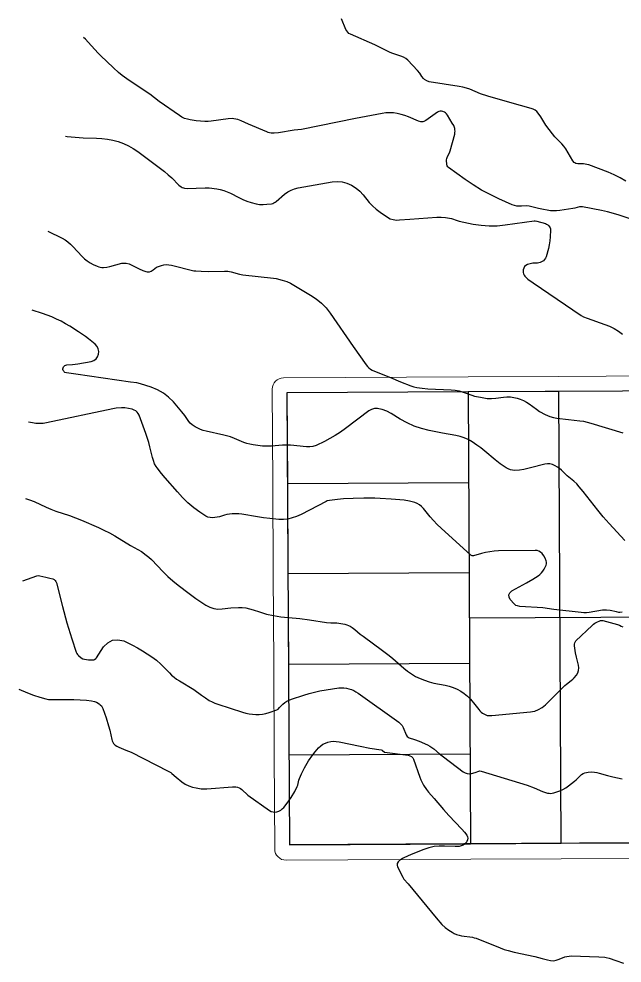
# Model space of a CAD drawing. Header units: centimetres. Extents: x 0 to 1311401, y -389375 to 85618.
# Drawn here: x 637486 to 645462, y -198451 to -185965 of the extents above; entities that cross this region are included whole.
import ezdxf

# ---------------------------------------------------------------- set-up
doc = ezdxf.new("R2010")
doc.units = ezdxf.units.CM
doc.header["$LTSCALE"] = 4
for name, color, linetype in [('04', 254, 'Continuous'), ('CURVAS-INTERMEDIARIAS', 39, 'Continuous'), ('CURVAS-MESTRA', 34, 'Continuous')]:
    doc.layers.add(name, color=color, linetype=linetype)
doc.layers.add('K-ALINHAMENTO', color=10, linetype='Continuous', lineweight=9)
doc.layers.add('P-MEIOFIO', color=171, linetype='Continuous', lineweight=9)

msp = doc.modelspace()

# ---------------------------------------------------------------- linework, layer by layer
at = {"layer": '04'}
for points in [[(646048.281, -193871.433), (645666.395, -196860.982), (641066.966, -196886.061), (641034.36, -190906.305), (643426.263, -190893.263), (646485.587, -190876.581)], [(643426.274, -190897.476), (643458.88, -196877.232)], [(644654.831, -196870.711), (644624.811, -190890.941)], [(641040.893, -192106.469), (643432.796, -192093.427)], [(643439.317, -193289.378), (641047.414, -193302.421)], [(646048.293, -193875.646), (643442.577, -193887.354)], [(641053.935, -194498.372), (643445.838, -194485.33)], [(641060.457, -195694.323), (643452.359, -195681.281)]]:
    msp.add_lwpolyline(points, dxfattribs=at)
at = {"layer": 'CURVAS-INTERMEDIARIAS'}
for points, elevation in [([(645593.906, -188617.994), (645422.676, -188559.825), (645346.161, -188537.139), (645268.763, -188517.645), (645190.777, -188500.292), (644936.246, -188449.592), (644918.473, -188448.863), (644900.65, -188450.811), (644836.661, -188468.739), (644808.393, -188474.068), (644638.084, -188498), (644596.337, -188501.955), (644554.618, -188503.402), (644512.943, -188501.096), (644471.284, -188496.29), (644420.539, -188487.506), (644356.572, -188473.269), (644233.793, -188440.092), (644193.253, -188437.895), (644130.363, -188442.08), (644099.32, -188442.134), (644068.772, -188439.228), (644038.986, -188431.872), (644009.704, -188421.568), (643831.475, -188343.57), (643715.54, -188288.316), (643602.326, -188228.316), (643493.202, -188161.155), (643386.8, -188089.247), (643164.976, -187928.684), (643157.619, -187922.095), (643149.603, -187909.689), (643146.04, -187895.45), (643141.377, -187828.347), (643142.433, -187810.775), (643152.005, -187786), (643180.89, -187734.802), (643189.075, -187711.392), (643248.631, -187487.331), (643251.996, -187468.615), (643253.341, -187449.921), (643251.65, -187431.254), (643247.938, -187412.61), (643234.885, -187376.389), (643217.065, -187342.277), (643153.085, -187237.674), (643141.112, -187222.054), (643127.461, -187208.496), (643111.322, -187198.036), (643093.514, -187189.649), (643074.76, -187186.104), (643056.503, -187186.015), (643038.977, -187191.13), (643021.927, -187199.707), (642866.258, -187309.49), (642841.066, -187321.814), (642827.443, -187324.568), (642813.292, -187325.623), (642798.909, -187324.426), (642771.031, -187318.152), (642636.927, -187260.961), (642588.699, -187243.49), (642539.487, -187229.039), (642489.619, -187216.606), (642439.194, -187208.833), (642388.724, -187205.086), (642338.159, -187207.402), (642287.547, -187213.753), (641938.356, -187280.263), (641223.132, -187427.595), (641126.624, -187438.31), (640920.099, -187469.56), (640860.517, -187475.147), (640820.807, -187474.441), (640801.39, -187471.685), (640782.455, -187466.546), (640763.85, -187459.836), (640523.84, -187356.035), (640422.78, -187310.897), (640381.118, -187296.615), (640353.452, -187289.63), (640328.649, -187285.475), (640303.771, -187283.15), (640253.741, -187285.859), (640027.604, -187319.476), (639986.681, -187323.36), (639945.573, -187322.811), (639830.146, -187313.371), (639751.716, -187301.55), (639713.546, -187292.778), (639676.657, -187280.806), (639641.679, -187264.028), (639607.992, -187244.043), (639338.396, -187058.106), (639216.756, -186961.857), (638944.594, -186779.278), (638852.469, -186711.719), (638804.486, -186673.384), (638735.384, -186613.2), (638566.325, -186449.937), (638534.436, -186417.473), (638402.261, -186270.985), (638364.896, -186233.497), (638341.217, -186211.967)], 76841.011), ([(638100.256, -187516.601), (638125.618, -187519.741), (638231.501, -187530.206), (638337.713, -187536.749), (638509.818, -187541.892), (638583.062, -187546.288), (638655.677, -187554.693), (638727.339, -187569.084), (638798.372, -187587.484), (638867.156, -187612.411), (638933.643, -187641.869), (638996.676, -187678.119), (639057.411, -187718.911), (639410.436, -187984.917), (639458.191, -188024.872), (639507.007, -188068.631), (639601.434, -188163.178), (639629.551, -188183.797), (639644.871, -188192.383), (639661.024, -188198.924), (639677.534, -188203.808), (639711.982, -188206.937), (639947.437, -188198.27), (640003.015, -188198.502), (640100.872, -188210.94), (640148.949, -188220.286), (640195.956, -188232.901), (640241.358, -188250.418), (640285.699, -188271.215), (640394.418, -188327.731), (640447.398, -188352.12), (640501.572, -188373.731), (640556.543, -188393.491), (640621.857, -188411.575), (640668.691, -188419.09), (640716.11, -188420.095), (640763.915, -188416.752), (640824.955, -188408.212), (640841.85, -188404.258), (640857.89, -188398.464), (640872.639, -188389.888), (640886.521, -188379.479), (640999.793, -188280.797), (641039.901, -188251.141), (641083.955, -188227.779), (641130.892, -188210.431), (641179.532, -188198.729), (641628.571, -188118.29), (641695.497, -188113.654), (641760.795, -188118.164), (641823.672, -188136.385), (641884.922, -188163.741), (641945.524, -188203.991), (641995.13, -188244.075), (642039.099, -188290.263), (642119.161, -188391.36), (642162.336, -188438.83), (642210.469, -188481.236), (642261.928, -188520.284), (642360.57, -188586.857), (642397.106, -188606.669), (642436.772, -188619.083), (642478.207, -188624.607), (642520.008, -188623.926), (642653.274, -188612.611), (643013.707, -188586.863), (643069.537, -188585.347), (643127.092, -188588.923), (643180.087, -188598.255), (643205.871, -188605.824), (643282.278, -188632.767), (643308.329, -188639.88), (643492.235, -188678.64), (643597.724, -188694.637), (643703.406, -188703.119), (643809.404, -188700.339), (643915.595, -188690.044), (644301.001, -188633.283), (644313.762, -188633.937), (644332.671, -188637.409), (644447.631, -188672.426), (644463.47, -188679.79), (644478.24, -188689.096), (644492.313, -188699.712), (644503.333, -188712.369), (644511.562, -188726.203), (644515.629, -188741.771), (644516.906, -188758.507), (644510.785, -188847.729), (644505.462, -188899.762), (644497.873, -188951.387), (644486.862, -189002.389), (644456.835, -189109.048), (644447.913, -189129.423), (644436.327, -189147.594), (644420.735, -189162.491), (644396.223, -189178.487), (644378.469, -189185.991), (644360.281, -189191.399), (644341.434, -189193.685), (644283.334, -189194.599), (644245.329, -189202.549), (644212.908, -189212.584), (644191.013, -189224.179), (644173.41, -189239.262), (644162.222, -189259.563), (644155.315, -189283.351), (644153.744, -189299.703), (644154.275, -189318.064), (644157.565, -189335.536), (644164.987, -189351.704), (644175.157, -189366.991), (644201.836, -189394.296), (644216.437, -189406.551), (644284.199, -189454.842), (644921.857, -189886.83), (644952.984, -189903.606), (645002.134, -189924.045), (645233.692, -190004.14), (645296.133, -190029.163), (645356.442, -190058.109), (645413.543, -190092.948), (645468.509, -190131.722)], 76940.675), ([(637868.684, -188770.402), (638058.286, -188866.476), (638096.495, -188888.594), (638132.719, -188913.274), (638166.002, -188941.809), (638197.32, -188972.921), (638321.253, -189104.934), (638354.846, -189135.848), (638390.308, -189164.167), (638428.543, -189188.611), (638468.635, -189210.458), (638520.563, -189235.282), (638540.565, -189243.04), (638560.985, -189248.707), (638582.026, -189251.225), (638603.473, -189251.659), (638646.683, -189247.022), (638689.192, -189238.008), (638847.718, -189196.991), (638866.618, -189194.584), (638904.818, -189195.568), (638942.15, -189203.771), (638959.926, -189210.632), (639074.243, -189271.242), (639122.76, -189292.476), (639164.222, -189307.127), (639181.006, -189310.582), (639197.624, -189311.421), (639213.972, -189308.349), (639235.82, -189299.858), (639260.91, -189285.012), (639306.498, -189249.173), (639332.832, -189237.415), (639369.979, -189225.658), (639402.663, -189218.256), (639435.456, -189214.492), (639468.427, -189216.183), (639501.516, -189221.514), (639800.184, -189295.7), (639825.237, -189298.23), (639897.945, -189301.412), (639995.937, -189304.065), (640202.482, -189300.913), (640248.203, -189302.932), (640293.251, -189311.06), (640404.18, -189340.518), (640449.009, -189349.233), (640852.423, -189393.013), (640886.085, -189397.933), (640965.317, -189418.09), (641027.63, -189439.582), (641075.71, -189459.56), (641121.55, -189484.253), (641343.735, -189618.714), (641416.955, -189668.024), (641485.069, -189724.175), (641516.675, -189754.985), (641546.735, -189787.141), (641574.499, -189821.306), (641600.728, -189856.809), (641904.324, -190297.707), (642075.833, -190538.519), (642093.448, -190559.59), (642112.786, -190578.627), (642134.716, -190594.606), (642158.368, -190608.563), (642208.904, -190632.085), (642397.354, -190705.891), (642531.408, -190762.413), (642667.042, -190815.599), (642706.159, -190828.682), (642746.378, -190837.772), (642818.811, -190849.579), (642894.772, -190857.488), (643199.556, -190868.983), (643254.252, -190873.714), (643308.184, -190884.01), (643361.154, -190898.911), (643472.966, -190939.832), (643510.717, -190951.69), (643587.99, -190969.063), (643679.054, -190983.876), (643698.171, -190985.451), (643736.577, -190984.771), (643794.23, -190979.091), (643895.027, -190966.28), (643939.896, -190963.196), (643984.54, -190963.586), (644028.826, -190969.202), (644072.873, -190978.31), (644115.641, -190992.422), (644156.957, -191009.509), (644196.125, -191031.094), (644233.861, -191055.658), (644328.094, -191124.812), (644371.701, -191154.575), (644443.271, -191194.813), (644507.916, -191222.777), (644552.699, -191236.46), (644598.756, -191244.997), (644753.544, -191263.4), (644903.398, -191277.841), (644952.778, -191285.512), (645001.533, -191296.453), (645049.867, -191309.566), (645470.35, -191438.723)], 77040.339), ([(645497.188, -192863.347), (645289.758, -192636.819), (645212.629, -192550.179), (645139.507, -192460.124), (644946.582, -192213.279), (644895.844, -192150.517), (644862.039, -192111.963), (644825.225, -192076.37), (644734.683, -192006.114), (644661.18, -191932.935), (644635.191, -191910.561), (644607.071, -191890.945), (644577.532, -191873.145), (644541.409, -191858.284), (644507.943, -191850.167), (644473.511, -191849.524), (644438.442, -191853.871), (644249.664, -191899.162), (644164.161, -191921.244), (644106.812, -191932.634), (644045.02, -191936.14), (644014.628, -191933.324), (643985.198, -191927.28), (643957.191, -191916.381), (643930.134, -191902.263), (643847.581, -191846.364), (643784.326, -191795.894), (643646.558, -191679.305), (643595.182, -191639.037), (643542.313, -191600.762), (643478.536, -191557.291), (643427.492, -191528.12), (643374.658, -191503.484), (643319.167, -191485.664), (643261.897, -191472.37), (643086.32, -191440.975), (642911.716, -191406.558), (642811.398, -191380.945), (642713.77, -191348.502), (642620.163, -191305.814), (642529.238, -191256.285), (642407.023, -191180.929), (642349.668, -191151.029), (642288.608, -191129.667), (642244.948, -191119.12), (642225.44, -191116.753), (642186.061, -191118.48), (642148.385, -191128.984), (642131.059, -191137.845), (642114.495, -191148.508), (641805.816, -191382.208), (641738.623, -191429.938), (641669.689, -191474.804), (641598.158, -191515.399), (641524.887, -191553.128), (641415.143, -191605.486), (641374.649, -191619.341), (641332.056, -191623.545), (641288.431, -191621.974), (641076.207, -191603.139), (641006.328, -191600.225), (640971.409, -191601.62), (640825.97, -191614.467), (640765.919, -191615.903), (640705.935, -191612.861), (640645.986, -191606.825), (640583.275, -191598.131), (640540.58, -191590.155), (640498.666, -191579.596), (640457.923, -191565.169), (640338.464, -191512.092), (640282.073, -191491.684), (640195.407, -191467.437), (639961.349, -191417.62), (639922.979, -191407.35), (639885.658, -191394.478), (639849.921, -191377.692), (639815.242, -191358.304), (639775.722, -191330.836), (639752.547, -191310.512), (639732.327, -191287.247), (639678.729, -191209.899), (639639.667, -191160.523), (639528.887, -191030.605), (639465.302, -190967.548), (639396.302, -190912.571), (639319.186, -190869.707), (639236.666, -190834.926), (639095.507, -190788.878), (639045.853, -190777.042), (638961.057, -190766.326), (638236.663, -190661.499), (638114.272, -190645.755), (638093.153, -190639.432), (638084.399, -190633.163), (638078.027, -190624.476), (638072.057, -190612.843), (638068.594, -190602.13), (638067.344, -190591.5), (638069.414, -190581.008), (638075.934, -190566.999), (638084.546, -190556.752), (638094.445, -190548.588), (638106.231, -190543.548), (638119.296, -190540.58), (638195.372, -190534.249), (638264.616, -190525.35), (638443.337, -190493.414), (638477.441, -190480.243), (638505.819, -190461.201), (638525.593, -190433.323), (638539.64, -190399.574), (638541.03, -190362.25), (638535.195, -190327.393), (638518.51, -190296.237), (638494.6, -190267.548), (638405.191, -190194.724), (638365.657, -190165.683), (638273.053, -190102.141), (638160.053, -190029.957), (638102.135, -189996.192), (638043.522, -189963.607), (637983.654, -189933.597), (637922.83, -189905.853), (637860.57, -189881.493), (637797.356, -189859.388), (637663.335, -189816.637)], 77140.003), ([(637574.937, -192308.338), (637625.56, -192323.426), (637687.982, -192348.06), (637844.389, -192420.305), (637908.554, -192448.402), (637974.292, -192472.584), (638152.663, -192533.41), (638233.464, -192563.232), (638313.453, -192595.205), (638536.573, -192691.295), (638609.904, -192725.241), (638682.116, -192761.291), (638752.668, -192800.51), (638959.963, -192926.475), (639058.659, -192979.365), (639105.957, -193009.283), (639170.641, -193055.253), (639205.56, -193083.493), (639238.381, -193114.142), (639391.251, -193276.493), (639455.305, -193338.552), (639522.673, -193396.987), (639592.249, -193453.013), (639739.005, -193564.563), (639826.929, -193629.298), (639959.525, -193718.631), (640009.911, -193744.397), (640062.065, -193762.34), (640116.872, -193768.561), (640173.437, -193766.958), (640289.77, -193753.387), (640389.65, -193747.622), (640439.287, -193748.854), (640488.37, -193753.683), (640536.624, -193763.883), (640584.329, -193777.66), (640667.473, -193806.759), (640759.072, -193834.694), (640852.627, -193855.115), (640947.469, -193869.389), (641200.79, -193893.545), (641326.797, -193911.274), (641554.405, -193947.566), (641608.528, -193951.228), (641689.969, -193952.679), (641716.916, -193955.649), (641795.862, -193969.399), (641820.658, -193975.732), (641844.552, -193984.149), (641867.113, -193995.674), (641893.189, -194012.469), (641929.958, -194040.676), (642000.349, -194100.966), (642036.969, -194129.378), (642292.431, -194317.812), (642382.928, -194381.786), (642431.5, -194421.101), (642574.248, -194548.593), (642624.289, -194589.284), (642676.535, -194626.542), (642732.093, -194658.654), (642789.852, -194687.352), (642849.998, -194711.028), (642911.072, -194731.551), (642973.545, -194747.347), (643120.656, -194775.653), (643174.811, -194789.567), (643227.683, -194807.744), (643279.703, -194828.775), (643328.894, -194854.917), (643375.277, -194884.848), (643417.45, -194920.458), (643456.824, -194959.858), (643516.767, -195028.81), (643568.185, -195096.614), (643582.709, -195114.499), (643598.696, -195130.718), (643616.854, -195144.46), (643659.215, -195168.348), (643678.592, -195175.484), (643688.745, -195177.035), (643741.332, -195175.133), (644250.672, -195128.34), (644278.507, -195124.258), (644305.845, -195118.311), (644358.511, -195099.022), (644406.974, -195070.889), (644449.682, -195034.619), (644706.224, -194777.729), (644726.066, -194760.344), (644789.337, -194712.831), (644809.349, -194695.903), (644827.765, -194677.24), (644857.918, -194641.398), (644875.465, -194611.528), (644886.972, -194580.34), (644889.447, -194547.189), (644885.89, -194512.722), (644858.654, -194404.365), (644846.467, -194348.419), (644833.38, -194254.656), (644833.278, -194235.127), (644837.616, -194216.084), (644846.193, -194198.564), (644852.025, -194190.803), (645067.229, -193984.433), (645083.926, -193970.196), (645101.507, -193957.318), (645120.416, -193946.47), (645177.702, -193921.538), (645194.272, -193918.304), (645208.931, -193920.312), (645398.974, -193974.355), (645425.974, -193982.909), (645449.716, -193992.919), (645471.809, -194005.33)], 77339.331), ([(637536.298, -193397.466), (637723.325, -193330.727), (637740.751, -193326.699), (637764.518, -193327.684), (637841.448, -193349.22), (637895.648, -193360.751), (637934.508, -193370.999), (637951.336, -193378.881), (637965.47, -193389.386), (637975.577, -193403.8), (637983.003, -193420.83), (638062.068, -193736.564), (638120.003, -193950.936), (638185.842, -194163.009), (638243.452, -194337.106), (638251.006, -194354.484), (638260.368, -194370.575), (638272.457, -194384.746), (638306.997, -194413.555), (638329.006, -194425.647), (638353.478, -194432.143), (638404.058, -194438.86), (638462.809, -194441.005), (638477.307, -194439.223), (638484.063, -194436.61), (638502.081, -194423.671), (638511.359, -194412.016), (638603.341, -194268.042), (638660.21, -194213.215), (638722.937, -194178.636), (638794.439, -194174.41), (638871.794, -194190.41), (638986.134, -194245.956), (639052.847, -194281.487), (639117.972, -194319.856), (639245.326, -194401.796), (639306.346, -194446.258), (639362.903, -194496.281), (639416.42, -194549.868), (639475.253, -194612.595), (639505.482, -194642.846), (639537.296, -194671.161), (639571.487, -194696.54), (639607.271, -194719.983), (639797.958, -194831.61), (639898.907, -194908.845), (639951.385, -194944.737), (640003.794, -194976.612), (640040.482, -194995.824), (640078.548, -195012.128), (640117.539, -195026.495), (640444.087, -195132.567), (640487.12, -195144.64), (640530.583, -195154.329), (640574.694, -195160.459), (640619.224, -195164.204), (640663.69, -195163.529), (640707.636, -195159.463), (640750.817, -195150.321), (640793.481, -195137.778), (640895.693, -195101.117), (640913.17, -195090.45), (640932.22, -195069.837), (640975.863, -195027.791), (641001.454, -195006.338), (641028.575, -194987.409), (641057.978, -194972.255), (641088.89, -194959.63), (641251.551, -194905.665), (641322.081, -194884.202), (641393.595, -194866.306), (641465.833, -194851.402), (641714.563, -194811.691), (641748.649, -194808.824), (641782.496, -194809.066), (641815.989, -194813.965), (641849.243, -194821.971), (641881.594, -194833.876), (641912.985, -194847.69), (641942.955, -194864.364), (641971.975, -194882.95), (642510.199, -195265.549), (642533.021, -195285.534), (642552.45, -195308.197), (642566.562, -195334.509), (642606.084, -195431.331), (642620.105, -195452.984), (642632.612, -195464.284), (642647.803, -195471.59), (642718.987, -195494.548), (642776.312, -195516.436), (642887.782, -195566.233), (642917.407, -195581.374), (642945.878, -195598.267), (642972.614, -195617.8), (643048.566, -195683.151), (643100.952, -195724.813), (643359.785, -195921.004), (643385.94, -195935.565), (643413.114, -195944.992), (643441.822, -195946.717), (643471.551, -195943.299), (643520.696, -195930.018), (643565.565, -195911.022), (643576.767, -195908.48), (643599.932, -195910.751), (644207.413, -196098.193), (644297.15, -196131.875), (644408.235, -196179.919), (644473.269, -196201.548), (644495.356, -196205.374), (644517.366, -196206.652), (644539.275, -196204.091), (644561.097, -196198.98), (644599.935, -196186.187), (644640.102, -196170.701), (644678.952, -196152.691), (644715.814, -196130.898), (644751.355, -196106.601), (644832.136, -196045.225), (644852.38, -196028.188), (644889.127, -195990.066), (644926.74, -195958.227), (644946.792, -195944.924), (644967.911, -195934.342), (644990.618, -195927.843), (645014.391, -195924.075), (645063.588, -195922.692), (645096.031, -195924.61), (645128.09, -195929.923), (645159.894, -195937.49), (645270.904, -195970.186), (645339.936, -195988.773), (645464.667, -196015.662)], 77438.995), ([(637485.566, -194827.466), (637600.7, -194877.297), (637679.863, -194909.401), (637761.125, -194935.741), (637843.712, -194957.765), (637875.889, -194962.491), (637924.659, -194965.56), (638214.005, -194965.823), (638296.22, -194967.853), (638378.229, -194973.959), (638446.863, -194981.203), (638485.362, -194990.168), (638509.903, -194999.748), (638546.357, -195020.609), (638562.478, -195033.195), (638576.45, -195047.481), (638587.226, -195064.319), (638595.854, -195082.848), (638638.54, -195206.768), (638671.941, -195313.952), (638686.071, -195368.27), (638714.421, -195494.518), (638720.199, -195512.734), (638727.971, -195529.807), (638738.759, -195545.148), (638760.519, -195567.592), (638781.66, -195583.892), (638805.316, -195596.288), (638901.07, -195632.51), (638969.855, -195663.133), (639461.171, -195910.159), (639493.677, -195929.571), (639508.668, -195941.086), (639565.82, -195991.453), (639642.367, -196053.144), (639685.445, -196082.313), (639730.717, -196106.464), (639779.253, -196123.091), (639829.974, -196134.699), (639897.094, -196144.43), (639934.954, -196147.744), (639972.946, -196146.724), (640308.577, -196119.171), (640352.415, -196121.126), (640375.663, -196125.47), (640396.402, -196132.149), (640415.54, -196142.555), (640433.626, -196155.422), (640514.893, -196228.161), (640798.28, -196431.614), (640821.812, -196444.078), (640846.184, -196452.107), (640871.794, -196453.482), (640898.244, -196450.422), (640923.915, -196441.096), (640947.72, -196428.871), (640968.74, -196412.301), (640987.911, -196392.845), (641033.86, -196336.012), (641088.033, -196261.208), (641133.983, -196181.105), (641166.831, -196116.075), (641174.256, -196097.825), (641186.749, -196033.313), (641195.31, -196008.746), (641223.573, -195946.315), (641261.422, -195869.246), (641315.679, -195775.718), (641370.791, -195695.118), (641401.4, -195657.14), (641449.04, -195603.609), (641476.261, -195578.759), (641505.585, -195557.338), (641538.037, -195541.045), (641572.581, -195528.179), (641608.89, -195520.797), (641645.326, -195516.895), (641681.942, -195518.225), (641718.681, -195523.055), (641998.216, -195580.603), (642124.316, -195608.312), (642273.837, -195631.58), (642288.203, -195636.22), (642294.461, -195640.305), (642318.499, -195662.157), (642632.222, -195702.354), (642655.278, -195708.011), (642676.497, -195718.68), (642685.643, -195726.065), (642693.602, -195734.386), (642699.782, -195744.112), (642704.756, -195754.77), (642788.473, -195993.567), (642802.379, -196028.79), (642818.028, -196063.139), (642836.292, -196096.167), (642873.685, -196153.982), (642900.749, -196189.791), (642977.685, -196271.712), (643099.346, -196417.89), (643170.831, -196496.616), (643343.526, -196679.868), (643377.514, -196718.141), (643409.153, -196758.373), (643418.796, -196779.035), (643423.057, -196799.758), (643419.243, -196820.57), (643410.069, -196841.436), (643398.346, -196858.041), (643380.04, -196877.423), (643359.488, -196892.671), (643335.547, -196901.738), (643309.349, -196906.67), (643252.929, -196907.813), (643112.79, -196901.957), (643043.476, -196902.898), (642975.117, -196909.691), (642908.214, -196925.235), (642842.268, -196946.622), (642673.377, -197015.826), (642577.521, -197058.678), (642558.023, -197069.154), (642517.703, -197094.464), (642500.509, -197112.328), (642489.768, -197132.013), (642488.693, -197154.405), (642494.063, -197178.616), (642561.508, -197315.541), (642575.926, -197339.214), (642632.571, -197400.837), (643002.599, -197850.356), (643080.397, -197939.795), (643122.996, -197980.5), (643170.513, -198015.323), (643214.017, -198043.061), (643243.445, -198059.27), (643273.859, -198072.833), (643305.744, -198082.431), (643338.617, -198089.374), (643482.081, -198109.547), (643506.962, -198114.984), (643531.329, -198122.373), (643848.005, -198250.074), (643900.739, -198268.56), (643954.356, -198284.453), (644035.869, -198304.17), (644306.995, -198361.756), (644406.402, -198387.697), (644475.719, -198408.638), (644514.516, -198416.26), (644553.001, -198418.331), (644591.035, -198412.089), (644628.775, -198400.31), (644704.174, -198368.841), (644732.156, -198361.158), (644760.757, -198356.66), (644789.683, -198355.831), (645153.299, -198368.544), (645232.165, -198372.631), (645251.58, -198375.335), (645289.675, -198384.895), (645380.898, -198414.979), (645479.128, -198450.524)], 77538.659)]:
    msp.add_lwpolyline(points, dxfattribs=dict(at, elevation=elevation))
at = {"layer": 'CURVAS-MESTRA'}
for points, elevation in [([(645512.63, -188109.116), (645436.918, -188065.345), (645358.137, -188027.383), (645277.31, -187993.31), (645020.461, -187896.229), (644997.562, -187889.172), (644974.365, -187884.057), (644950.703, -187881.845), (644892.826, -187882.537), (644878.695, -187881.458), (644850.991, -187875.175), (644838.347, -187869.445), (644826.929, -187862.177), (644809.008, -187841.506), (644716.308, -187684.431), (644693.029, -187649.635), (644665.995, -187617.663), (644570.306, -187522.487), (644540.823, -187486.657), (644452.889, -187368.529), (644425.365, -187325.987), (644386.586, -187260.538), (644352.279, -187211.807), (644332.652, -187190.496), (644310.883, -187172.327), (644285.933, -187158.871), (644258.853, -187148.549), (643975.235, -187071.294), (643684.371, -186986.459), (643589.017, -186954.324), (643450.045, -186895.839), (643402.926, -186879.221), (643354.564, -186866.64), (643305.392, -186856.747), (642912.749, -186795.913), (642878.698, -186785.803), (642848.823, -186766.583), (642835.701, -186754.004), (642812.788, -186726.117), (642785.67, -186682.2), (642757.752, -186645.139), (642628.538, -186511.481), (642601.789, -186488.997), (642571.154, -186472.191), (642538.258, -186459.01), (642430.083, -186421.994), (642394.65, -186408.172), (642359.952, -186392.622), (642190.5, -186309.464), (641870.38, -186167.982), (641850.599, -186156.221), (641833.368, -186142.022), (641819.964, -186124.161), (641809.118, -186103.864), (641751.807, -185964.781)], 76741.346), ([(645462.236, -193811.272), (645432.182, -193813.596), (645416.911, -193813.147), (645386.79, -193807.492), (645305.982, -193787.581), (645254.871, -193781.222), (645203.472, -193784.428), (645027.814, -193815.368), (644992.077, -193818.609), (644956.198, -193818.398), (644920.226, -193815.889), (644558.811, -193773.045), (644415.038, -193754.376), (644110.928, -193733.032), (644078.846, -193727.349), (644058.6, -193719.647), (644049.341, -193714.359), (644033.19, -193700.289), (643983.181, -193644.553), (643968.311, -193611.584), (643964.896, -193580.63), (643978.65, -193552.694), (644003.87, -193526.775), (644198.845, -193421.646), (644281.422, -193372.875), (644351.885, -193327.908), (644375.46, -193309.904), (644396.843, -193289.884), (644414.925, -193266.832), (644430.812, -193241.784), (644449.741, -193206.129), (644457.36, -193187.925), (644461.558, -193168.653), (644462.087, -193158.819), (644461.709, -193149.07), (644457.379, -193129.986), (644444.392, -193096.098), (644426.153, -193063.865), (644403.585, -193035.039), (644384.18, -193017.296), (644362.864, -193003.701), (644338.678, -192996.315), (644312.581, -192993.076), (643825.789, -193000.696), (643769.225, -193003.829), (643713.097, -193009.922), (643657.629, -193020.454), (643602.598, -193033.945), (643499.125, -193063.33), (643480.944, -193063.924), (643469.472, -193060.681), (643459.529, -193054.101), (643069.082, -192698.501), (643018.178, -192649.918), (642968.847, -192599.841), (642921.907, -192547.52), (642833.652, -192440.349), (642809.141, -192414.64), (642782.379, -192392.113), (642752.244, -192374.355), (642719.861, -192359.769), (642650.526, -192340.082), (642579.289, -192329.093), (642408.914, -192314.146), (642264.964, -192305.163), (642192.909, -192302.121), (642048.745, -192300.498), (641904.65, -192305.303), (641779.968, -192312.608), (641700.06, -192319.437), (641592.134, -192331.499), (641563.69, -192338.276), (641547.653, -192345.429), (641328.198, -192462.049), (641216.095, -192516.596), (641155.732, -192543.92), (641099.64, -192563.752), (641042.58, -192577.912), (640984.064, -192583.543), (640924.56, -192583.499), (640802.57, -192572.886), (640722.116, -192563.459), (640642.048, -192551.174), (640435.684, -192513.617), (640396.108, -192509.277), (640356.315, -192507.816), (640304.075, -192508.88), (640270.54, -192512.112), (640237.439, -192517.43), (640204.994, -192525.9), (640138.979, -192547.66), (640108.611, -192555.034), (640077.618, -192559.039), (640046.193, -192560.776), (640015.329, -192557.943), (639985.544, -192551.621), (639957.367, -192540.052), (639930.282, -192524.986), (639878.032, -192489.339), (639797.038, -192429.228), (639721.102, -192362.856), (639649.309, -192291.776), (639580.784, -192217.55), (639417.927, -192032.558), (639369.411, -191974.503), (639312.863, -191902.317), (639300.814, -191884.362), (639279.979, -191846.43), (639263.547, -191806.392), (639251.757, -191764.759), (639219.199, -191624.417), (639202.818, -191564.179), (639163.733, -191445.567), (639076.094, -191206.441), (639064.585, -191184.248), (639050.182, -191164.825), (639031.451, -191149.528), (639009.816, -191136.998), (638983.897, -191127.194), (638936.957, -191114.602), (638886.712, -191107.886), (638841.543, -191106.496), (638773.836, -191111.849), (638729.202, -191119.639), (637852.133, -191305.49), (637805.303, -191312.985), (637781.672, -191314.833), (637757.95, -191315.742), (637710.572, -191313.64), (637663.681, -191306.601), (637610.858, -191295.818)], 77239.667)]:
    msp.add_lwpolyline(points, dxfattribs=dict(at, elevation=elevation))
at = {"layer": 'K-ALINHAMENTO'}
msp.add_lwpolyline([(646515.815, -190880.63), (644622.226, -190890.955), (643426.274, -190897.476), (641034.372, -190910.518), (641040.893, -192106.469), (641047.414, -193302.421), (641053.935, -194498.372), (641060.457, -195694.323), (641066.978, -196890.274), (643458.88, -196877.232), (644654.831, -196870.711), (645666.407, -196865.195)], dxfattribs=at)
at = {"layer": 'P-MEIOFIO'}
msp.add_lwpolyline([(646514.728, -190681.304), (644621.139, -190691.63), (643425.188, -190698.151), (640983.454, -190711.465, 0.414213562), (640834.775, -190861.774), (640841.568, -192107.556), (640848.089, -193303.508), (640854.61, -194499.459), (640861.131, -195695.41), (640867.924, -196941.193, 0.414213562), (641018.233, -197089.871), (643459.967, -197076.557), (644655.918, -197070.036), (645667.494, -197064.52), (658030.52, -197030.724), (665303.448, -197010.842, 0.415010138), (665452.533, -196860.531), (665419.384, -190780.977, 0.414213562), (665269.074, -190632.298), (659690.401, -190662.717)], format="xyb", dxfattribs=at)

doc.saveas('drawing.dxf')
